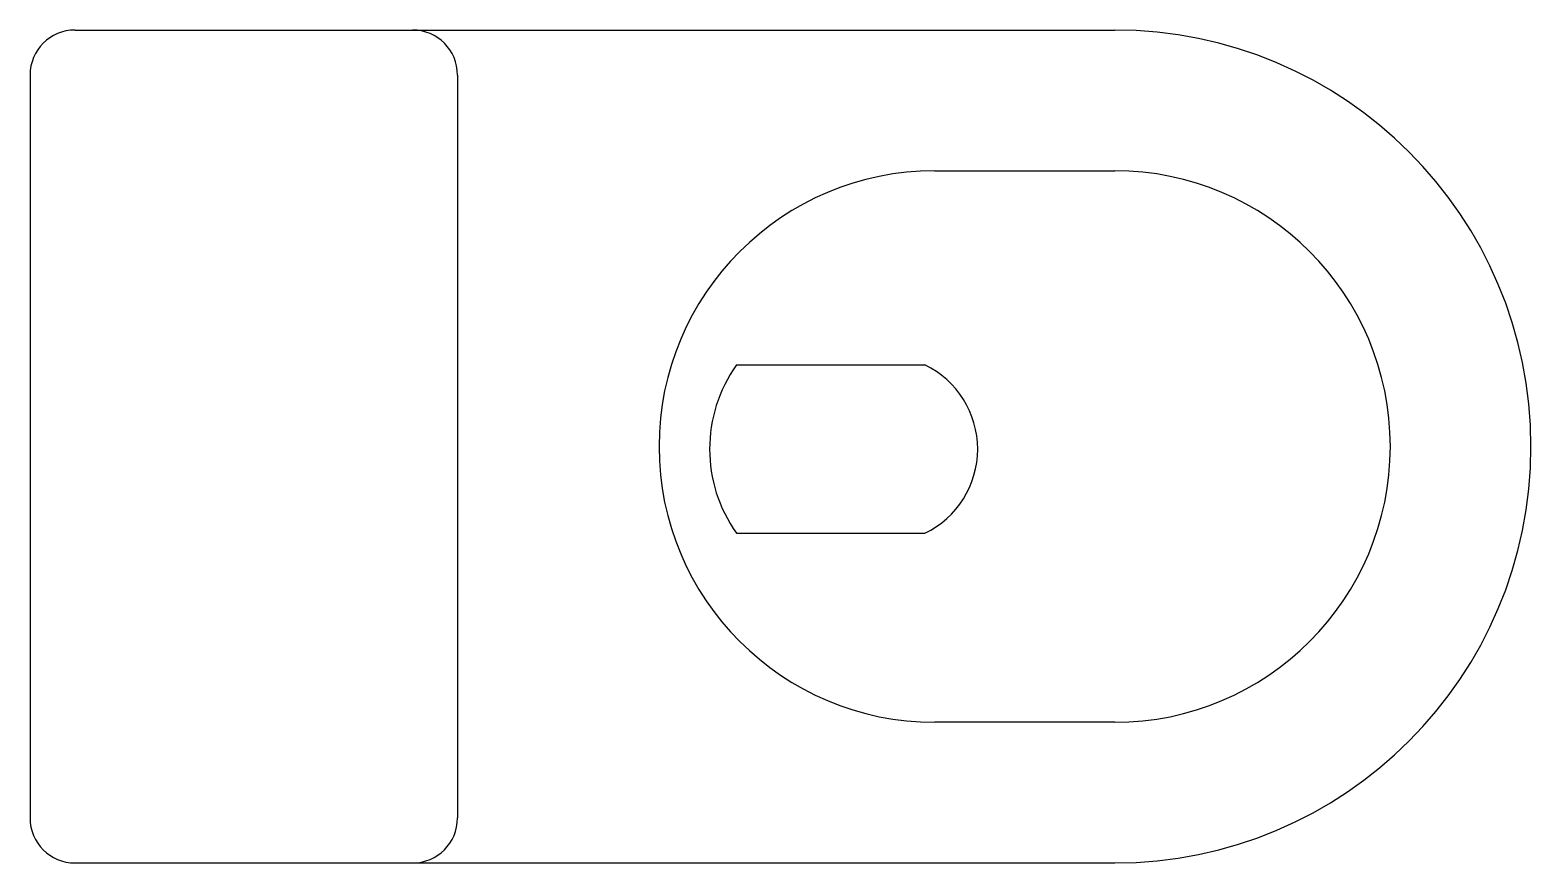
# Model space of a CAD drawing. Header units: millimetres. Extents: x -2990.798 to -2990.131, y 2979.492 to 2979.862.
import ezdxf

# ---------------------------------------------------------------- set-up
doc = ezdxf.new("R2010")
doc.units = ezdxf.units.MM
doc.header["$LTSCALE"] = 10
doc.layers.add('banheiro_louças', color=2, linetype='Continuous')

msp = doc.modelspace()

# ---------------------------------------------------------------- linework, layer by layer
at = {"layer": 'banheiro_louças'}
for p, q in [((-2990.77831, 2979.86162), (-2990.31628, 2979.86162)), ((-2990.79831, 2979.84162), (-2990.79831, 2979.51162)), ((-2990.60831, 2979.84162), (-2990.60831, 2979.51162)), ((-2990.39628, 2979.79912), (-2990.31628, 2979.79912)), ((-2990.31628, 2979.55412), (-2990.39628, 2979.55412)), ((-2990.77831, 2979.49162), (-2990.31628, 2979.49162))]:
    msp.add_line(p, q, dxfattribs=at)
at = {"layer": 'banheiro_louças', "color": 1}
for p, q in [((-2990.48436, 2979.71283), (-2990.40066, 2979.71283)), ((-2990.48436, 2979.6381), (-2990.40066, 2979.6381))]:
    msp.add_line(p, q, dxfattribs=at)
at = {"layer": 'banheiro_louças'}
for centre, radius, start, end in [((-2990.77831, 2979.84162), 0.02, 90, 180), ((-2990.62831, 2979.84162), 0.02, 0, 90), ((-2990.31628, 2979.67662), 0.185, 270, 90), ((-2990.39628, 2979.67662), 0.1225, 90, 270), ((-2990.31628, 2979.67662), 0.1225, 270, 90), ((-2990.77831, 2979.51162), 0.02, 180, 270), ((-2990.62831, 2979.51162), 0.02, 270, 0)]:
    msp.add_arc(centre, radius, start, end, dxfattribs=at)
at = {"layer": 'banheiro_louças', "color": 1}
for centre, radius, start, end in [((-2990.43196, 2979.67547), 0.06435, 144.50836, 215.49164), ((-2990.4186, 2979.67547), 0.04144, 0, 64.35881), ((-2990.4186, 2979.67547), 0.04144, 295.64119, 0)]:
    msp.add_arc(centre, radius, start, end, dxfattribs=at)

doc.saveas('drawing.dxf')
